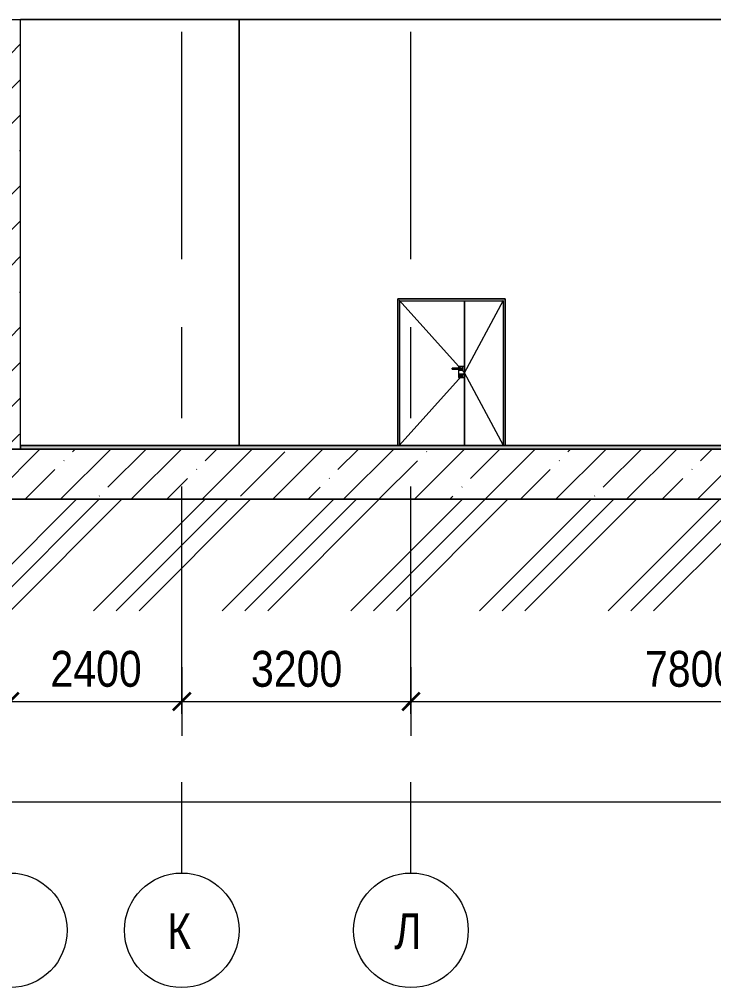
# Model space of a CAD drawing. Header units: millimetres. Extents: x -39507 to 33074, y -24219 to 30962.
# Drawn here: x 6250 to 15942, y -24219 to -10700 of the extents above; entities that cross this region are included whole.
import ezdxf

# ---------------------------------------------------------------- set-up
doc = ezdxf.new("R2010")
doc.units = ezdxf.units.MM
doc.linetypes.add('Осевые', pattern=[6350, 1270, -952.5, 3175, -952.5])
for name, color, linetype, lineweight in [('Двери', 7, 'Continuous', 9), ('Каркас_Импост', 7, 'Continuous', 9), ('Общие ребра', 7, 'Continuous', 9), ('Основа _2_-1', 7, 'Continuous', 9), ('Отделка 1 _4_-1', 7, 'Continuous', 9), ('Панель', 7, 'Continuous', 9), ('Перекрытия', 7, 'Continuous', 9), ('Потолки', 7, 'Continuous', 9), ('Размеры', 7, 'Continuous', 9), ('Размеры-200', 7, 'Continuous', 9), ('Стены', 7, 'Continuous', 9), ('Стены-1', 7, 'Continuous', 18), ('Структура _1_', 7, 'Continuous', 18), ('Фундамент несущей конструкции', 7, 'Continuous', 9), ('Фундамент несущей конструкции-1', 7, 'Continuous', 18), ('Черная _3 сплошная', 7, 'Continuous', 18), ('Штриховка разреза-2', 7, 'Continuous', 9), ('Элементы узлов', 7, 'Continuous', 9)]:
    doc.layers.add(name, color=color, linetype=linetype, lineweight=lineweight)
for name, color, linetype, lineweight, true_color in [('Оси-1', 7, 'Continuous', 18, 0xaaaaaa), ('Оси-2', 7, 'Continuous', 9, 0xaaaaaa), ('Оси-3', 7, 'Осевые', 9, 0xaaaaaa), ('Элементы узлов-2', 7, 'Continuous', 9, 0x585858)]:
    doc.layers.add(name, color=color, linetype=linetype, lineweight=lineweight, true_color=true_color)
doc.styles.add('Arial Narrow', font='ARIALN.TTF', dxfattribs={"height": 500})
doc.dimstyles.new('Диагональ_-_2_5_мм_Arial_narrow', dxfattribs={"dimscale": 304.8, "dimtxt": 511.715487, "dimasz": 0.787402, "dimexe": 1.574803, "dimexo": 0.0625, "dimgap": 0.19685, "dimtad": 1, "dimdec": 0, "dimzin": 0, "dimdsep": 46, "dimtxsty": 'Arial Narrow', "dimblk1": 'OBLIQUE', "dimblk2": 'OBLIQUE', "dimsah": 1, "dimcen": 0.09, "dimdle": 1.574803, "dimazin": 0, "dimtfac": 1, "dimtdec": 4, "dimtix": 1, "dimtmove": 0, "dimatfit": 3, "dimfxl": 1.574803, "dimfxlon": 1, "dimtvp": 1, "dimtolj": 1, "dimtzin": 0, "dimarcsym": 2})
pattern_1 = [(45, (-2885.9, 6475), (-493.914, 493.914), []), (45, (-2392, 6475), (-493.914, 493.914), [873.125, -174.625, 6.706, -167.919])]

# ---------------------------------------------------------------- blocks, each defined once
blk = doc.blocks.new('Стена монолитная - Стена монолитная-463893-Разрез 2-2')
at = {"layer": 'Стены'}
for p, q in [((11217, -16700), (5567, -16700)), ((15567, -16700), (13017, -16700)), ((20057, -16700), (15567, -16700))]:
    blk.add_line(p, q, dxfattribs=at)
blk = doc.blocks.new('Стена внутренняя16 - Стена внутренняя-497812-Разрез 2-2')
at = {"layer": 'Штриховка разреза-2'}
h = blk.add_hatch(dxfattribs=at)
h.set_pattern_fill('FP_1', color=256, style=0, pattern_type=2)
h.set_pattern_definition(pattern_1)
h.paths.add_polyline_path([(5967, -16700), (6267, -16700), (6267, -10700), (5967, -10700), (5967, -14646)], flags=0)
at = {"layer": 'Стены'}
for p, q in [((5967, -16700), (5967, -10700)), ((6267, -10700), (8517, -10700)), ((6267, -16700), (6267, -10700)), ((8517, -10700), (9317, -10700)), ((8667, -10700), (9317, -10700)), ((9317, -16650), (9317, -10700)), ((5967, -16700), (5967, -16650)), ((8367, -16700), (5967, -16700)), ((8517, -16700), (6267, -16700)), ((9317, -16700), (8517, -16700)), ((9317, -16700), (8667, -16700))]:
    blk.add_line(p, q, dxfattribs=at)
at = {"layer": 'Стены-1'}
for p, q in [((5967, -10700), (5967, -16700)), ((6267, -16700), (6267, -10700)), ((5967, -16700), (6267, -16700))]:
    blk.add_line(p, q, dxfattribs=at)
blk = doc.blocks.new('Фундаментная плита1 - Фундаментная плита-5964020-Разрез 2-2')
at = {"layer": 'Фундамент несущей конструкции'}
h = blk.add_hatch(dxfattribs=at)
h.set_pattern_fill('FP_1', color=256, style=0, pattern_type=2)
h.set_pattern_definition(pattern_1)
h.paths.add_polyline_path([(-31683, -17400), (25717, -17400), (25717, -16700), (-31683, -16700)], flags=0)
for p, q in [((8667, -16700), (11667, -16700)), ((8717, -16700), (9717, -16700)), ((11592, -16700), (11992, -16700)), ((12287, -16700), (13787, -16700)), ((6967, -17400), (13367, -17400)), ((7791, -17400), (8667, -17400)), ((11667, -17400), (12287, -17400)), ((11667, -17400), (14537, -17400))]:
    blk.add_line(p, q, dxfattribs=at)
at = {"layer": 'Фундамент несущей конструкции-1'}
for p, q in [((19517, -16700), (-31383, -16700)), ((-31683, -17400), (25717, -17400))]:
    blk.add_line(p, q, dxfattribs=at)
blk = doc.blocks.new('Дверь - Полуторная_001 - ДВ3_20-15-6256140-Разрез 2-2')
at = {"layer": 'Двери'}
for p, q in [((4612, -15522), (4612, -15518)), ((4612, -15518), (4612, -15522)), ((4612, -15727), (4612, -15522)), ((4438, -15568), (4438, -15583)), ((4441, -15568), (4444, -15568)), ((4444, -15583), (4441, -15583)), ((4559, -15568), (4444, -15568)), ((4444, -15568), (4570, -15568)), ((4570, -15583), (4444, -15583)), ((4444, -15583), (4559, -15583)), ((4532, -15549), (4532, -15701)), ((4612, -15549), (4532, -15549)), ((4544, -15552), (4544, -15568)), ((4589, -15552), (4544, -15552)), ((4544, -15583), (4544, -15598)), ((4544, -15598), (4589, -15598)), ((4544, -15652), (4544, -15698)), ((4589, -15652), (4544, -15652)), ((4562, -15676), (4562, -15686)), ((4562, -15676), (4562, -15686)), ((4570, -15568), (4574, -15568)), ((4574, -15583), (4570, -15583)), ((4572, -15686), (4572, -15676)), ((4572, -15686), (4572, -15676)), ((4574, -15583), (4574, -15568)), ((4574, -15583), (4574, -15568)), ((4589, -15598), (4589, -15552)), ((4589, -15698), (4589, -15652)), ((4612, -15701), (4612, -15549)), ((4532, -15701), (4612, -15701)), ((4544, -15698), (4589, -15698)), ((4612, -15727), (4612, -15732)), ((4612, -15732), (4612, -15727))]:
    blk.add_line(p, q, dxfattribs=at)
for centre, radius, start, end in [((4567, -15669), 8.37, 306.6737, 233.3263), ((4567, -15669), 8.37, 218.9937, 233.3263), ((4567, -15669), 8.37, 306.6737, 321.0063), ((4567, -15686), 5, 180, 0), ((4567, -15686), 5, 240, 300)]:
    blk.add_arc(centre, radius, start, end, dxfattribs=at)
at = {"layer": 'Каркас_Импост'}
for p, q in [((3682, -14600), (3682, -16650)), ((5182, -14600), (3682, -14600)), ((5182, -16650), (5182, -14600)), ((3712, -16650), (3712, -14630)), ((3712, -14630), (5152, -14630)), ((5152, -14630), (5152, -16650)), ((3712, -16650), (3682, -16650)), ((5182, -16650), (5152, -16650))]:
    blk.add_line(p, q, dxfattribs=at)
at = {"layer": 'Панель'}
for p, q in [((4612, -16650), (4612, -14630)), ((4612, -14630), (4612, -16650)), ((3703, -16650), (4612, -16650)), ((4612, -16650), (5161, -16650))]:
    blk.add_line(p, q, dxfattribs=at)
at = {"layer": 'Элементы узлов'}
for p, q in [((4612, -15636), (3703, -14621)), ((4612, -15636), (5161, -14621)), ((3703, -16650), (4612, -15636)), ((5161, -16650), (4612, -15636))]:
    blk.add_line(p, q, dxfattribs=at)
blk = doc.blocks.new('Ось сетки - По умолчанию 2-349628-Разрез 2-2')
at = {"layer": 'Оси-1'}
blk.add_circle((-31383, -23419), 800, dxfattribs=at)
blk = doc.blocks.new('DIMBLOCK9-Разрез 2-2')
at = {"layer": 'Размеры-200', "lineweight": 35}
for points in [[(6117, -20225), (6237, -20105), (5997, -20345)], [(8517, -20225), (8637, -20105), (8397, -20345)]]:
    blk.add_hatch(color=256, dxfattribs=at).paths.add_polyline_path(points, flags=0)
at = {"layer": 'Размеры-200'}
for p, q in [((6117, -19745), (6117, -20705)), ((6117, -20225), (6117, -19745)), ((8517, -19745), (8517, -20705)), ((8517, -20225), (8517, -19745)), ((6117, -20225), (8517, -20225))]:
    blk.add_line(p, q, dxfattribs=at)
at = {"layer": 'Размеры-200', "lineweight": 35}
for p, q in [((6237, -20105), (5997, -20345)), ((6117, -20225), (6237, -20105)), ((8637, -20105), (8397, -20345)), ((8517, -20225), (8637, -20105)), ((5997, -20345), (6117, -20225)), ((8397, -20345), (8517, -20225))]:
    blk.add_line(p, q, dxfattribs=at)
at = {"layer": 'Размеры-200', "color": 0, "insert": (6684, -19518), "char_height": 500, "width": 1520.53, "attachment_point": 1, "line_spacing_factor": 0.974696, "style": 'Arial Narrow'}
blk.add_mtext('2400', dxfattribs=at)
blk = doc.blocks.new('_Oblique')
at = {"color": 0, "linetype": 'ByBlock', "lineweight": -2}
blk.add_line((-0.5, -0.5), (0.5, 0.5), dxfattribs=at)
blk = doc.blocks.new('DIMBLOCK10-Разрез 2-2')
at = {"layer": 'Размеры-200', "lineweight": 35}
for points in [[(8517, -20225), (8637, -20105), (8397, -20345)], [(11717, -20225), (11837, -20105), (11597, -20345)]]:
    blk.add_hatch(color=256, dxfattribs=at).paths.add_polyline_path(points, flags=0)
at = {"layer": 'Размеры-200'}
for p, q in [((8517, -19745), (8517, -20705)), ((8517, -20225), (8517, -19745)), ((11717, -19745), (11717, -20705)), ((11717, -20225), (11717, -19745)), ((8517, -20225), (11717, -20225))]:
    blk.add_line(p, q, dxfattribs=at)
at = {"layer": 'Размеры-200', "lineweight": 35}
for p, q in [((8637, -20105), (8397, -20345)), ((8517, -20225), (8637, -20105)), ((11837, -20105), (11597, -20345)), ((11717, -20225), (11837, -20105)), ((8397, -20345), (8517, -20225)), ((11597, -20345), (11717, -20225))]:
    blk.add_line(p, q, dxfattribs=at)
at = {"layer": 'Размеры-200', "color": 0, "insert": (9484, -19518), "char_height": 500, "width": 1520.53, "attachment_point": 1, "line_spacing_factor": 0.974696, "style": 'Arial Narrow'}
blk.add_mtext('3200', dxfattribs=at)
blk = doc.blocks.new('DIMBLOCK11-Разрез 2-2')
at = {"layer": 'Размеры-200', "lineweight": 35}
for points in [[(11717, -20225), (11837, -20105), (11597, -20345)], [(19517, -20225), (19637, -20105), (19397, -20345)]]:
    blk.add_hatch(color=256, dxfattribs=at).paths.add_polyline_path(points, flags=0)
at = {"layer": 'Размеры-200'}
for p, q in [((11717, -19745), (11717, -20705)), ((11717, -20225), (11717, -19745)), ((19517, -19745), (19517, -20705)), ((19517, -20225), (19517, -19745)), ((11717, -20225), (19517, -20225))]:
    blk.add_line(p, q, dxfattribs=at)
at = {"layer": 'Размеры-200', "lineweight": 35}
for p, q in [((11837, -20105), (11597, -20345)), ((11717, -20225), (11837, -20105)), ((19637, -20105), (19397, -20345)), ((19517, -20225), (19637, -20105)), ((11597, -20345), (11717, -20225)), ((19397, -20345), (19517, -20225))]:
    blk.add_line(p, q, dxfattribs=at)
at = {"layer": 'Размеры-200', "color": 0, "insert": (14984, -19518), "char_height": 500, "width": 1520.53, "attachment_point": 1, "line_spacing_factor": 0.974696, "style": 'Arial Narrow'}
blk.add_mtext('7800', dxfattribs=at)
blk = doc.blocks.new('DIMBLOCK14-Разрез 2-2')
at = {"layer": 'Размеры-200', "lineweight": 35}
for points in [[(-31383, -21625), (-31263, -21505), (-31503, -21745)], [(25417, -21625), (25537, -21505), (25297, -21745)]]:
    blk.add_hatch(color=256, dxfattribs=at).paths.add_polyline_path(points, flags=0)
at = {"layer": 'Размеры-200'}
for p, q in [((-31383, -21145), (-31383, -22105)), ((-31383, -21625), (-31383, -21145)), ((25417, -21145), (25417, -22105)), ((25417, -21625), (25417, -21145)), ((-31863, -21625), (25897, -21625))]:
    blk.add_line(p, q, dxfattribs=at)
at = {"layer": 'Размеры-200', "lineweight": 35}
for p, q in [((-31263, -21505), (-31503, -21745)), ((-31503, -21745), (-31383, -21625)), ((-31383, -21625), (-31263, -21505)), ((25537, -21505), (25297, -21745)), ((25297, -21745), (25417, -21625)), ((25417, -21625), (25537, -21505))]:
    blk.add_line(p, q, dxfattribs=at)
at = {"layer": 'Размеры-200', "color": 0, "insert": (-3775, -20918), "char_height": 500, "width": 1900.66, "attachment_point": 1, "line_spacing_factor": 0.974696, "style": 'Arial Narrow'}
blk.add_mtext('56800', dxfattribs=at)

msp = doc.modelspace()

# ---------------------------------------------------------------- hatches: boundary and pattern name
at = {"layer": 'Штриховка разреза-2'}
h = msp.add_hatch(dxfattribs=at)
h.set_pattern_fill('FP_3', color=256, style=0, pattern_type=2)
h.set_pattern_definition([(0, (-2885.9, 6475), (812.8, 203.2), [67.056, -542.544, 67.056, -542.544, -3251.2]), (0, (-2885.9, 6475), (812.8, 203.2), [-1219.2, 67.056, -1152.144, 67.056, -542.544, -1422.4]), (0, (-2885.9, 6475), (812.8, 203.2), [-3048, 67.056, -339.344, 67.056, -948.944]), (120, (-2581.1, 6576.6), (-582.3764, 602.3054), [67.056, -542.544, 67.056, -3793.744]), (120, (-2581.1, 6576.6), (-582.3764, 602.3054), [-676.656, -542.544, 67.056, -1152.144, -2032]), (120, (-2581.1, 6576.6), (-582.3764, 602.3054), [-2438.4, 67.056, -542.544, 67.056, -1355.344]), (120, (-2581.1, 6576.6), (-582.3764, 602.3054), [-3115.056, -339.344, 67.056, -948.944]), (240, (-2479.5, 6983), (-230.4236, -805.5054), [67.056, -542.544, 67.056, -542.544, -3251.2]), (240, (-2479.5, 6983), (-230.4236, -805.5054), [-1219.2, 67.056, -1152.144, 67.056, -542.544, -1422.4]), (240, (-2479.5, 6983), (-230.4236, -805.5054), [-3048, 67.056, -339.344, 67.056, -948.944])])
h.paths.add_polyline_path([(17197.2, -16700), (17817.1, -16700), (17817.1, -16655), (6267.1, -16655), (6267.1, -16700), (14929.1, -16700)], flags=0)
h.paths.add_polyline_path([(-177.9, -16700), (-177.9, -16655), (-2932.9, -16655), (-2932.9, -16700)], flags=0)
at = {"layer": 'Элементы узлов-2'}
h = msp.add_hatch(dxfattribs=at)
h.set_pattern_fill('FP_17', color=256, style=0, pattern_type=2)
h.set_pattern_definition([(45, (-2885.9, 6475), (-898.026, 898.026), []), (45, (-2568.4, 6475), (0, 1796.05), []), (45, (-3203.4, 6475), (0, 1796.05), [])])
h.paths.add_polyline_path([(-3216.3, -18956.9), (26717.1, -18956.9), (26717.1, -9850), (28417.1, -7620), (32968.6, -7620), (32968.6, -6500), (25717.1, -6400), (25717.1, -17400), (-31682.9, -17400), (-31682.9, -6700), (-39507, -6700), (-39507, -7700), (-35182.9, -7700), (-32682.9, -10600), (-32682.9, -18956.9), (-12289, -18956.9)], flags=0)

# ---------------------------------------------------------------- linework, layer by layer
at = {"layer": 'Общие ребра'}
msp.add_line((17817.1, -16655), (6267.1, -16655), dxfattribs=at)
at = {"layer": 'Оси-3'}
for p, q in [((8517.1, -22619.5), (8517.1, 29000)), ((11717.1, -22619.5), (11717.1, 29000))]:
    msp.add_line(p, q, dxfattribs=at)
at = {"layer": 'Основа _2_-1'}
for p, q in [((6267.1, -16655), (6267.1, -16700)), ((6267.1, -16700), (17817.1, -16700))]:
    msp.add_line(p, q, dxfattribs=at)
at = {"layer": 'Отделка 1 _4_-1'}
for p, q in [((17815.1, -10700), (6269.1, -10700)), ((6269.1, -10701), (17815.1, -10701)), ((17817.1, -16650), (6267.1, -16650)), ((6267.1, -16650), (6267.1, -16655))]:
    msp.add_line(p, q, dxfattribs=at)
at = {"layer": 'Перекрытия'}
for p, q in [((9317.1, -16700), (5967.1, -16700)), ((8367.1, -16700), (5967.1, -16700)), ((8367.1, -16700), (8067.1, -16700)), ((9317.1, -16700), (8667.1, -16700)), ((9317.1, -16650), (17817.1, -16650)), ((18242.1, -16700), (9317.1, -16700)), ((11867.1, -16650), (11967.1, -16650)), ((11967.1, -16700), (11867.1, -16700)), ((15117.1, -16650), (15517.1, -16650)), ((15517.1, -16700), (15117.1, -16700))]:
    msp.add_line(p, q, dxfattribs=at)
at = {"layer": 'Потолки'}
for p, q in [((-16032.9, -10700), (8367.1, -10700)), ((8667.1, -10700), (9317.1, -10700)), ((8667.1, -10700), (9317.1, -10700)), ((9317.1, -10700), (19517.1, -10700)), ((17817.1, -10701), (9317.1, -10701)), ((11867.1, -10700), (11967.1, -10700)), ((11867.1, -10701), (11867.1, -10700)), ((11967.1, -10701), (11867.1, -10701)), ((11967.1, -10701), (11967.1, -10700)), ((15117.1, -10700), (15517.1, -10700)), ((15117.1, -10701), (15117.1, -10700)), ((15517.1, -10701), (15117.1, -10701))]:
    msp.add_line(p, q, dxfattribs=at)
at = {"layer": 'Стены'}
for p, q in [((9317.1, -10701), (6269.1, -10701)), ((17815.1, -10701), (9317.1, -10701)), ((9317.1, -10701), (9319.1, -10701)), ((9319.1, -10701), (9319.1, -16650)), ((11532, -16640), (11532, -14600)), ((11532, -14600), (13032, -14600)), ((13032, -14600), (13032, -16640)), ((6269.1, -16650), (9317.1, -16650)), ((9317.1, -16650), (11532, -16650)), ((11532, -16650), (11532, -16640)), ((13032, -16640), (13032, -16650)), ((13032, -16650), (17815.1, -16650))]:
    msp.add_line(p, q, dxfattribs=at)
at = {"layer": 'Структура _1_'}
for p, q in [((6269.1, -10700), (6267.1, -10700)), ((6267.1, -10700), (6267.1, -10701))]:
    msp.add_line(p, q, dxfattribs=at)
at = {"layer": 'Черная _3 сплошная'}
msp.add_line((25717.1, -17400), (-31682.9, -17400), dxfattribs=at)

# ---------------------------------------------------------------- block references
at = {"layer": 'Двери'}
msp.add_blockref('Дверь - Полуторная_001 - ДВ3_20-15-6256140-Разрез 2-2', (7850, 0), dxfattribs=at)
at = {"layer": 'Оси-1'}
for p in [(37500, 0), (39900, 0), (43100, 0)]:
    msp.add_blockref('Ось сетки - По умолчанию 2-349628-Разрез 2-2', p, dxfattribs=at)
at = {"layer": 'Стены'}
for name in ['Стена монолитная - Стена монолитная-463893-Разрез 2-2', 'Стена внутренняя16 - Стена внутренняя-497812-Разрез 2-2']:
    msp.add_blockref(name, (0, 0), dxfattribs=at)
at = {"layer": 'Фундамент несущей конструкции'}
msp.add_blockref('Фундаментная плита1 - Фундаментная плита-5964020-Разрез 2-2', (0, 0), dxfattribs=at)

# ---------------------------------------------------------------- texts
at = {"layer": 'Оси-2', "char_height": 500, "attachment_point": 1, "style": 'Arial Narrow'}
for s, insert, width in [('\\fArial Narrow|b0|i0|c204|p34|;К', (8313.4, -23181), 400.844), ('\\fArial Narrow|b0|i0|c204|p34|;Л', (11486.4, -23181), 464.979)]:
    msp.add_mtext(s, dxfattribs=dict(at, insert=insert, width=width))

# ---------------------------------------------------------------- dimensions: what is measured, and where the dimension line sits
at = {"layer": 'Размеры'}
for base, p1, p2, override, picture, middle in [((8517.1, -20224.6), (6117.1, -19744.6), (8517.1, -19744.6), {"dimpost": '<>', "dimfxl": 2400}, 'DIMBLOCK9-Разрез 2-2', (7317.1, -19909.3)), ((11717.1, -20224.6), (8517.1, -19744.6), (11717.1, -19744.6), {"dimpost": '<>', "dimfxl": 3200}, 'DIMBLOCK10-Разрез 2-2', (10117.1, -19909.3)), ((19517.1, -20224.6), (11717.1, -19744.6), (19517.1, -19744.6), {"dimpost": '<>', "dimfxl": 7800}, 'DIMBLOCK11-Разрез 2-2', (15617.1, -19909.3)), ((25417.1, -21624.6), (-31382.9, -21144.6), (25417.1, -21144.6), {"dimpost": '<>', "dimfxl": 56800}, 'DIMBLOCK14-Разрез 2-2', (-2982.9, -21309.3))]:
    dim = msp.add_linear_dim(base=base, p1=p1, p2=p2, dimstyle='Диагональ_-_2_5_мм_Arial_narrow', override=override, dxfattribs=at)
    dim.commit()
    dim.dimension.update_dxf_attribs({"geometry": picture, "text_midpoint": middle})

doc.saveas('drawing.dxf')
